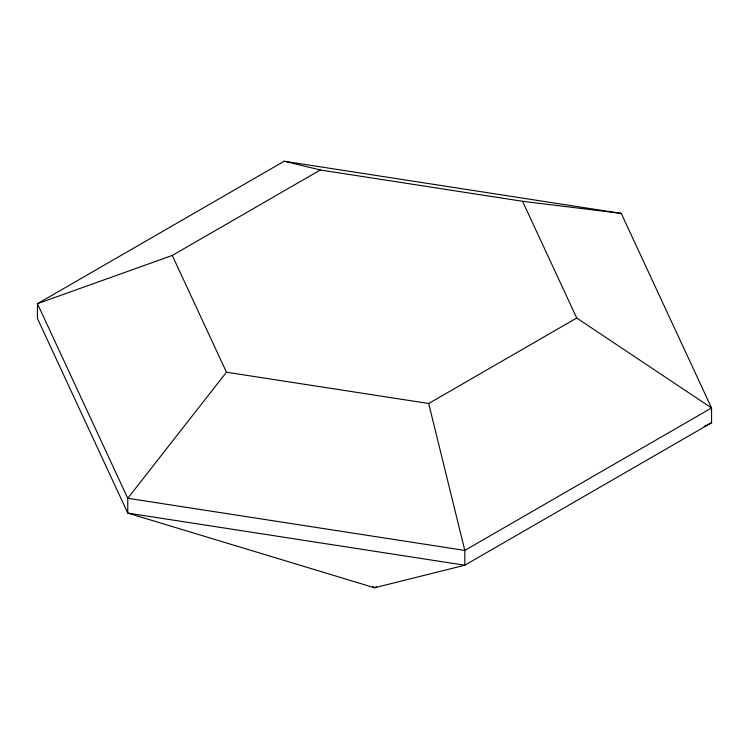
<?xml version="1.0" encoding="UTF-8"?>
<svg xmlns="http://www.w3.org/2000/svg" width="749" height="749" viewBox="0 0 749 749"><rect width="100%" height="100%" fill="white"/><g stroke="black" fill="none" stroke-linecap="round" stroke-linejoin="round"><path stroke-width="1.12" d="M226.46 372.216L127.761 498.282L127.761 513.084L374.5 587.768L464.811 565.223L711.55 422.773L711.55 407.971L621.239 213.381L284.189 161.232L37.45 303.691L37.45 318.494L127.761 513.084L464.811 565.223L464.811 550.421L428.69 403.496L226.46 372.216L172.27 255.456L37.45 303.691L127.761 498.282L464.811 550.421L711.55 407.971L576.73 318.025L522.54 201.275L320.31 169.986L284.189 161.232M172.27 255.456L320.31 169.986M428.69 403.496L576.73 318.025M376.597 586.739L374.5 587.768L372.674 586.308M704.2 426.378L711.55 422.773M522.54 201.275L621.239 213.381"/></g></svg>
